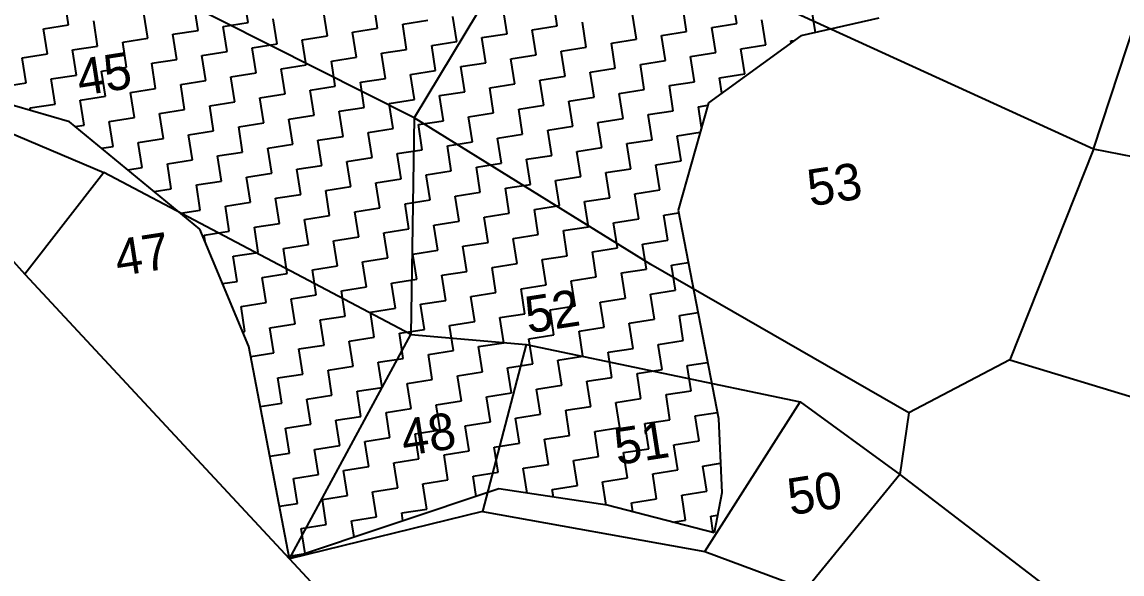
# Model space of a CAD drawing. Header units: metres. Extents: x 288488 to 290462, y 1999122 to 2001536.
# Drawn here: x 288922.2 to 289137, y 1999288.9 to 1999396.6 of the extents above; entities that cross this region are included whole.
import ezdxf
from ezdxf.enums import TextEntityAlignment as Align

# ---------------------------------------------------------------- set-up
doc = ezdxf.new("R2010")
doc.units = ezdxf.units.M
doc.header["$MEASUREMENT"] = 0
for name, color, linetype in [('POLY_HATCH', 12, 'Continuous'), ('POLY_PARCEL', 6, 'Continuous'), ('TEXT_PARCEL', 7, 'Continuous'), ('V_BOUND_LINE', 7, 'Continuous')]:
    doc.layers.add(name, color=color, linetype=linetype)
doc.styles.add('TEXT_MAP', font='')
doc.styles.get('TEXT_MAP').set_extended_font_data('Kruti Dev 050')

msp = doc.modelspace()

# ---------------------------------------------------------------- linework, layer by layer
at = {"layer": 'POLY_HATCH', "linetype": 'Continuous'}
for p, q in [((288931.31, 1999396.08), (288930.55, 1999400.98)), ((288956.58, 1999394.99), (288955.81, 1999399.89)), ((288966.38, 1999396.52), (288965.62, 1999401.42)), ((288991.65, 1999395.43), (288990.88, 1999400.33)), ((289026.71, 1999395.87), (289025.95, 1999400.77)), ((289051.98, 1999394.78), (289051.22, 1999399.69)), ((289061.78, 1999396.31), (289061.02, 1999401.21)), ((288946.77, 1999393.47), (288946.01, 1999398.37)), ((288981.84, 1999393.91), (288981.08, 1999398.81)), ((289007.11, 1999392.82), (289006.35, 1999397.72)), ((289016.91, 1999394.35), (289016.15, 1999399.25)), ((289042.18, 1999393.26), (289041.42, 1999398.16)), ((289077.11, 1999394.6), (289076.49, 1999398.6)), ((288926.41, 1999395.32), (288931.31, 1999396.08)), ((288927.17, 1999390.42), (288926.41, 1999395.32)), ((288936.97, 1999391.94), (288936.21, 1999396.84)), ((288961.48, 1999395.76), (288966.38, 1999396.52)), ((288962.24, 1999390.86), (288961.48, 1999395.76)), ((288972.04, 1999392.38), (288971.28, 1999397.28)), ((288986.74, 1999394.67), (288991.65, 1999395.43)), ((288996.55, 1999396.2), (289001.45, 1999396.96)), ((288997.31, 1999391.29), (288996.55, 1999396.2)), ((289021.81, 1999395.11), (289026.71, 1999395.87)), ((289032.38, 1999391.73), (289031.62, 1999396.63)), ((289056.88, 1999395.55), (289061.78, 1999396.31)), ((289057.65, 1999390.65), (289056.88, 1999395.55)), ((289067.45, 1999392.17), (289066.68, 1999397.07)), ((288941.87, 1999392.71), (288946.77, 1999393.47)), ((288951.68, 1999394.23), (288956.58, 1999394.99)), ((288952.44, 1999389.33), (288951.68, 1999394.23)), ((288976.94, 1999393.14), (288981.84, 1999393.91)), ((288977.71, 1999388.24), (288976.94, 1999393.14)), ((288987.51, 1999389.77), (288986.74, 1999394.67)), ((289012.01, 1999393.58), (289016.91, 1999394.35)), ((289012.77, 1999388.68), (289012.01, 1999393.58)), ((289022.58, 1999390.21), (289021.81, 1999395.11)), ((289037.28, 1999392.5), (289042.18, 1999393.26)), ((289047.08, 1999394.02), (289051.98, 1999394.78)), ((289047.84, 1999389.12), (289047.08, 1999394.02)), ((288932.07, 1999391.18), (288936.97, 1999391.94)), ((288932.83, 1999386.28), (288932.07, 1999391.18)), ((288942.64, 1999387.8), (288941.87, 1999392.71)), ((288967.14, 1999391.62), (288972.04, 1999392.38)), ((288967.9, 1999386.72), (288967.14, 1999391.62)), ((288992.41, 1999390.53), (288997.31, 1999391.29)), ((289002.21, 1999392.06), (289007.11, 1999392.82)), ((289002.97, 1999387.16), (289002.21, 1999392.06)), ((289027.48, 1999390.97), (289032.38, 1999391.73)), ((289028.24, 1999386.07), (289027.48, 1999390.97)), ((289038.04, 1999387.6), (289037.28, 1999392.5)), ((289062.55, 1999391.41), (289067.45, 1999392.17)), ((289063.31, 1999386.51), (289062.55, 1999391.41)), ((289072.35, 1999392.93), (289073.02, 1999393.04)), ((289072.4, 1999392.59), (289072.35, 1999392.93)), ((288922.27, 1999389.65), (288927.17, 1999390.42)), ((288923.03, 1999384.75), (288922.27, 1999389.65)), ((288947.54, 1999388.57), (288952.44, 1999389.33)), ((288957.34, 1999390.09), (288962.24, 1999390.86)), ((288958.1, 1999385.19), (288957.34, 1999390.09)), ((288982.61, 1999389.01), (288987.51, 1999389.77)), ((288983.37, 1999384.11), (288982.61, 1999389.01)), ((288993.17, 1999385.63), (288992.41, 1999390.53)), ((289017.68, 1999389.44), (289022.58, 1999390.21)), ((289018.44, 1999384.54), (289017.68, 1999389.44)), ((289042.94, 1999388.36), (289047.84, 1999389.12)), ((289052.74, 1999389.88), (289057.65, 1999390.65)), ((289053.51, 1999384.98), (289052.74, 1999389.88)), ((288937.74, 1999387.04), (288942.64, 1999387.8)), ((288938.5, 1999382.14), (288937.74, 1999387.04)), ((288948.3, 1999383.67), (288947.54, 1999388.57)), ((288963, 1999385.95), (288967.9, 1999386.72)), ((288972.8, 1999387.48), (288977.71, 1999388.24)), ((288973.57, 1999382.58), (288972.8, 1999387.48)), ((288998.07, 1999386.39), (289002.97, 1999387.16)), ((289007.87, 1999387.92), (289012.77, 1999388.68)), ((289008.64, 1999383.02), (289007.87, 1999387.92)), ((289033.14, 1999386.83), (289038.04, 1999387.6)), ((289033.9, 1999381.93), (289033.14, 1999386.83)), ((289043.71, 1999383.46), (289042.94, 1999388.36)), ((288918.13, 1999383.99), (288923.03, 1999384.75)), ((288927.93, 1999385.52), (288932.83, 1999386.28)), ((288928.7, 1999380.62), (288927.93, 1999385.52)), ((288953.2, 1999384.43), (288958.1, 1999385.19)), ((288963.77, 1999381.05), (288963, 1999385.95)), ((288988.27, 1999384.87), (288993.17, 1999385.63)), ((288989.03, 1999379.97), (288988.27, 1999384.87)), ((288998.83, 1999381.49), (288998.07, 1999386.39)), ((289013.54, 1999383.78), (289018.44, 1999384.54)), ((289023.34, 1999385.31), (289028.24, 1999386.07)), ((289024.1, 1999380.41), (289023.34, 1999385.31)), ((289048.61, 1999384.22), (289053.51, 1999384.98)), ((289058.41, 1999385.75), (289063.31, 1999386.51)), ((289058.87, 1999382.75), (289058.41, 1999385.75)), ((288943.4, 1999382.9), (288948.3, 1999383.67)), ((288944.16, 1999378), (288943.4, 1999382.9)), ((288953.96, 1999379.53), (288953.2, 1999384.43)), ((288968.67, 1999381.82), (288973.57, 1999382.58)), ((288978.47, 1999383.34), (288983.37, 1999384.11)), ((288979.23, 1999378.44), (288978.47, 1999383.34)), ((289003.74, 1999382.26), (289008.64, 1999383.02)), ((289014.3, 1999378.88), (289013.54, 1999383.78)), ((289038.81, 1999382.69), (289043.71, 1999383.46)), ((289039.57, 1999377.79), (289038.81, 1999382.69)), ((289049.37, 1999379.32), (289048.61, 1999384.22)), ((288923.8, 1999379.85), (288928.7, 1999380.62)), ((288933.6, 1999381.38), (288938.5, 1999382.14)), ((288934.36, 1999376.48), (288933.6, 1999381.38)), ((288958.86, 1999380.29), (288963.77, 1999381.05)), ((288959.63, 1999375.39), (288958.86, 1999380.29)), ((288969.43, 1999376.92), (288968.67, 1999381.82)), ((288993.93, 1999380.73), (288998.83, 1999381.49)), ((288994.7, 1999375.83), (288993.93, 1999380.73)), ((289004.5, 1999377.35), (289003.74, 1999382.26)), ((289019.2, 1999379.64), (289024.1, 1999380.41)), ((289029, 1999381.17), (289033.9, 1999381.93)), ((289029.77, 1999376.27), (289029, 1999381.17)), ((289054.27, 1999380.08), (289056.13, 1999380.37)), ((288923.88, 1999379.34), (288923.8, 1999379.85)), ((288949.06, 1999378.77), (288953.96, 1999379.53)), ((288949.83, 1999373.86), (288949.06, 1999378.77)), ((288974.33, 1999377.68), (288979.23, 1999378.44)), ((288984.13, 1999379.2), (288989.03, 1999379.97)), ((288984.9, 1999374.3), (288984.13, 1999379.2)), ((289009.4, 1999378.12), (289014.3, 1999378.88)), ((289010.16, 1999373.22), (289009.4, 1999378.12)), ((289019.96, 1999374.74), (289019.2, 1999379.64)), ((289044.47, 1999378.56), (289049.37, 1999379.32)), ((289045.23, 1999373.66), (289044.47, 1999378.56)), ((289054.9, 1999376.05), (289054.27, 1999380.08)), ((288932.62, 1999376.21), (288934.36, 1999376.48)), ((288939.26, 1999377.24), (288944.16, 1999378)), ((288940.02, 1999372.34), (288939.26, 1999377.24)), ((288964.53, 1999376.15), (288969.43, 1999376.92)), ((288965.29, 1999371.25), (288964.53, 1999376.15)), ((288975.09, 1999372.78), (288974.33, 1999377.68)), ((288999.6, 1999376.59), (289004.5, 1999377.35)), ((289000.36, 1999371.69), (288999.6, 1999376.59)), ((289024.87, 1999375.5), (289029.77, 1999376.27)), ((289034.67, 1999377.03), (289039.57, 1999377.79)), ((289035.43, 1999372.13), (289034.67, 1999377.03)), ((288944.92, 1999373.1), (288949.83, 1999373.86)), ((288954.73, 1999374.63), (288959.63, 1999375.39)), ((288955.49, 1999369.73), (288954.73, 1999374.63)), ((288979.99, 1999373.54), (288984.9, 1999374.3)), ((288989.8, 1999375.07), (288994.7, 1999375.83)), ((288990.56, 1999370.17), (288989.8, 1999375.07)), ((289015.06, 1999373.98), (289019.96, 1999374.74)), ((289015.83, 1999369.08), (289015.06, 1999373.98)), ((289025.63, 1999370.6), (289024.87, 1999375.5)), ((289050.13, 1999374.42), (289054.64, 1999375.12)), ((289050.9, 1999369.52), (289050.13, 1999374.42)), ((288937.75, 1999371.99), (288940.02, 1999372.34)), ((288945.69, 1999368.2), (288944.92, 1999373.1)), ((288970.19, 1999372.01), (288975.09, 1999372.78)), ((288970.96, 1999367.11), (288970.19, 1999372.01)), ((288980.76, 1999368.64), (288979.99, 1999373.54)), ((288995.46, 1999370.93), (289000.36, 1999371.69)), ((289005.26, 1999372.45), (289010.16, 1999373.22)), ((289006.02, 1999367.55), (289005.26, 1999372.45)), ((289030.53, 1999371.37), (289035.43, 1999372.13)), ((289040.33, 1999372.89), (289045.23, 1999373.66)), ((289041.09, 1999367.99), (289040.33, 1999372.89)), ((288950.59, 1999368.96), (288955.49, 1999369.73)), ((288960.39, 1999370.49), (288965.29, 1999371.25)), ((288961.15, 1999365.59), (288960.39, 1999370.49)), ((288985.66, 1999369.4), (288990.56, 1999370.17)), ((288996.22, 1999366.03), (288995.46, 1999370.93)), ((289020.73, 1999369.84), (289025.63, 1999370.6)), ((289021.49, 1999364.94), (289020.73, 1999369.84)), ((289031.29, 1999366.47), (289030.53, 1999371.37)), ((289045.99, 1999368.75), (289050.9, 1999369.52)), ((288942.89, 1999367.76), (288945.69, 1999368.2)), ((288951.35, 1999364.06), (288950.59, 1999368.96)), ((288975.86, 1999367.88), (288980.76, 1999368.64)), ((288976.62, 1999362.98), (288975.86, 1999367.88)), ((288986.42, 1999364.5), (288985.66, 1999369.4)), ((289001.12, 1999366.79), (289006.02, 1999367.55)), ((289010.93, 1999368.32), (289015.83, 1999369.08)), ((289011.69, 1999363.41), (289010.93, 1999368.32)), ((289036.19, 1999367.23), (289041.09, 1999367.99)), ((289046.76, 1999363.85), (289045.99, 1999368.75)), ((288956.25, 1999364.83), (288961.15, 1999365.59)), ((288966.05, 1999366.35), (288970.96, 1999367.11)), ((288966.82, 1999361.45), (288966.05, 1999366.35)), ((288991.32, 1999365.26), (288996.22, 1999366.03)), ((288992.08, 1999360.36), (288991.32, 1999365.26)), ((289001.89, 1999361.89), (289001.12, 1999366.79)), ((289026.39, 1999365.7), (289031.29, 1999366.47)), ((289027.15, 1999360.8), (289026.39, 1999365.7)), ((289036.96, 1999362.33), (289036.19, 1999367.23)), ((288948.02, 1999363.54), (288951.35, 1999364.06)), ((288957.02, 1999359.92), (288956.25, 1999364.83)), ((288981.52, 1999363.74), (288986.42, 1999364.5)), ((288982.28, 1999358.84), (288981.52, 1999363.74)), ((289006.79, 1999362.65), (289011.69, 1999363.41)), ((289016.59, 1999364.18), (289021.49, 1999364.94)), ((289017.35, 1999359.28), (289016.59, 1999364.18)), ((289041.86, 1999363.09), (289046.76, 1999363.85)), ((289042.62, 1999358.19), (289041.86, 1999363.09)), ((288961.92, 1999360.69), (288966.82, 1999361.45)), ((288971.72, 1999362.21), (288976.62, 1999362.98)), ((288972.48, 1999357.31), (288971.72, 1999362.21)), ((288996.99, 1999361.13), (289001.89, 1999361.89)), ((288997.75, 1999356.23), (288996.99, 1999361.13)), ((289007.55, 1999357.75), (289006.79, 1999362.65)), ((289032.05, 1999361.56), (289036.96, 1999362.33)), ((289032.82, 1999356.66), (289032.05, 1999361.56)), ((288953.15, 1999359.32), (288957.02, 1999359.92)), ((288962.68, 1999355.79), (288961.92, 1999360.69)), ((288977.38, 1999358.07), (288982.28, 1999358.84)), ((288987.18, 1999359.6), (288992.08, 1999360.36)), ((288987.95, 1999354.7), (288987.18, 1999359.6)), ((289012.45, 1999358.51), (289017.35, 1999359.28)), ((289022.25, 1999360.04), (289027.15, 1999360.8)), ((289023.02, 1999355.14), (289022.25, 1999360.04)), ((289047.52, 1999358.95), (289050.4, 1999359.4)), ((289048.28, 1999354.05), (289047.52, 1999358.95)), ((288967.58, 1999356.55), (288972.48, 1999357.31)), ((288968.34, 1999351.65), (288967.58, 1999356.55)), ((288978.14, 1999353.17), (288977.38, 1999358.07)), ((289002.65, 1999356.99), (289007.55, 1999357.75)), ((289003.41, 1999352.09), (289002.65, 1999356.99)), ((289013.21, 1999353.61), (289012.45, 1999358.51)), ((289027.92, 1999355.9), (289032.82, 1999356.66)), ((289037.72, 1999357.43), (289042.62, 1999358.19)), ((289038.48, 1999352.53), (289037.72, 1999357.43)), ((288957.78, 1999355.02), (288962.68, 1999355.79)), ((288957.98, 1999353.76), (288957.78, 1999355.02)), ((288983.05, 1999353.94), (288987.95, 1999354.7)), ((288992.85, 1999355.46), (288997.75, 1999356.23)), ((288993.61, 1999350.56), (288992.85, 1999355.46)), ((289018.11, 1999354.38), (289023.02, 1999355.14)), ((289028.68, 1999351), (289027.92, 1999355.9)), ((288973.24, 1999352.41), (288978.14, 1999353.17)), ((288974.01, 1999347.51), (288973.24, 1999352.41)), ((288983.81, 1999349.04), (288983.05, 1999353.94)), ((289008.31, 1999352.85), (289013.21, 1999353.61)), ((289009.08, 1999347.95), (289008.31, 1999352.85)), ((289018.88, 1999349.47), (289018.11, 1999354.38)), ((289033.58, 1999351.76), (289038.48, 1999352.53)), ((289043.38, 1999353.29), (289048.28, 1999354.05)), ((289044.14, 1999348.39), (289043.38, 1999353.29)), ((288963.44, 1999350.89), (288968.34, 1999351.65)), ((288964.2, 1999345.98), (288963.44, 1999350.89)), ((288988.71, 1999349.8), (288993.61, 1999350.56)), ((288998.51, 1999351.32), (289003.41, 1999352.09)), ((288999.27, 1999346.42), (288998.51, 1999351.32)), ((289023.78, 1999350.24), (289028.68, 1999351)), ((289024.54, 1999345.34), (289023.78, 1999350.24)), ((289034.34, 1999346.86), (289033.58, 1999351.76)), ((288978.91, 1999348.27), (288983.81, 1999349.04)), ((288979.67, 1999343.37), (288978.91, 1999348.27)), ((288989.47, 1999344.9), (288988.71, 1999349.8)), ((289013.98, 1999348.71), (289018.88, 1999349.47)), ((289014.74, 1999343.81), (289013.98, 1999348.71)), ((289039.24, 1999347.63), (289044.14, 1999348.39)), ((289049.05, 1999349.15), (289052.3, 1999349.66)), ((289049.81, 1999344.25), (289049.05, 1999349.15)), ((288961.39, 1999345.55), (288964.2, 1999345.98)), ((288969.11, 1999346.75), (288974.01, 1999347.51)), ((288969.87, 1999341.85), (288969.11, 1999346.75)), ((288994.37, 1999345.66), (288999.27, 1999346.42)), ((289004.17, 1999347.19), (289009.08, 1999347.95)), ((289004.94, 1999342.29), (289004.17, 1999347.19)), ((289029.44, 1999346.1), (289034.34, 1999346.86)), ((289030.2, 1999341.2), (289029.44, 1999346.1)), ((289040.01, 1999342.72), (289039.24, 1999347.63)), ((288984.57, 1999344.14), (288989.47, 1999344.9)), ((288985.33, 1999339.23), (288984.57, 1999344.14)), ((288995.14, 1999340.76), (288994.37, 1999345.66)), ((289009.84, 1999343.05), (289014.74, 1999343.81)), ((289019.64, 1999344.57), (289024.54, 1999345.34)), ((289020.4, 1999339.67), (289019.64, 1999344.57)), ((289044.91, 1999343.49), (289049.81, 1999344.25)), ((288964.97, 1999341.08), (288969.87, 1999341.85)), ((288974.77, 1999342.61), (288979.67, 1999343.37)), ((288975.53, 1999337.71), (288974.77, 1999342.61)), ((289000.04, 1999341.52), (289004.94, 1999342.29)), ((289000.8, 1999336.62), (289000.04, 1999341.52)), ((289010.6, 1999338.15), (289009.84, 1999343.05)), ((289035.11, 1999341.96), (289040.01, 1999342.72)), ((289035.87, 1999337.06), (289035.11, 1999341.96)), ((289045.67, 1999338.59), (289044.91, 1999343.49)), ((288965.73, 1999336.18), (288964.97, 1999341.08)), ((288990.23, 1999340), (288995.14, 1999340.76)), ((288991, 1999335.1), (288990.23, 1999340)), ((289015.5, 1999338.91), (289020.4, 1999339.67)), ((289025.3, 1999340.44), (289030.2, 1999341.2)), ((289026.07, 1999335.53), (289025.3, 1999340.44)), ((289050.57, 1999339.35), (289054.19, 1999339.91)), ((288970.63, 1999336.95), (288975.53, 1999337.71)), ((288980.43, 1999338.47), (288985.33, 1999339.23)), ((288981.2, 1999333.57), (288980.43, 1999338.47)), ((289005.7, 1999337.38), (289010.6, 1999338.15)), ((289006.46, 1999332.48), (289005.7, 1999337.38)), ((289016.26, 1999334.01), (289015.5, 1999338.91)), ((289040.77, 1999337.82), (289045.67, 1999338.59)), ((289041.53, 1999332.92), (289040.77, 1999337.82)), ((289051.33, 1999334.45), (289050.57, 1999339.35)), ((288965.31, 1999336.12), (288965.73, 1999336.18)), ((288971.39, 1999332.04), (288970.63, 1999336.95)), ((288986.1, 1999334.33), (288991, 1999335.1)), ((288995.9, 1999335.86), (289000.8, 1999336.62)), ((288996.66, 1999330.96), (288995.9, 1999335.86)), ((289021.17, 1999334.77), (289026.07, 1999335.53)), ((289030.97, 1999336.3), (289035.87, 1999337.06)), ((289031.73, 1999331.4), (289030.97, 1999336.3)), ((288976.29, 1999332.81), (288981.2, 1999333.57)), ((288986.86, 1999329.43), (288986.1, 1999334.33)), ((289011.36, 1999333.25), (289016.26, 1999334.01)), ((289012.13, 1999328.35), (289011.36, 1999333.25)), ((289021.93, 1999329.87), (289021.17, 1999334.77)), ((289036.63, 1999332.16), (289041.53, 1999332.92)), ((289046.43, 1999333.69), (289051.33, 1999334.45)), ((289047.2, 1999328.78), (289046.43, 1999333.69)), ((288966.86, 1999331.34), (288971.39, 1999332.04)), ((288977.06, 1999327.91), (288976.29, 1999332.81)), ((288991.76, 1999330.2), (288996.66, 1999330.96)), ((289001.56, 1999331.72), (289006.46, 1999332.48)), ((289002.32, 1999326.82), (289001.56, 1999331.72)), ((289026.83, 1999330.63), (289031.73, 1999331.4)), ((289037.39, 1999327.26), (289036.63, 1999332.16)), ((288981.96, 1999328.67), (288986.86, 1999329.43)), ((288982.72, 1999323.77), (288981.96, 1999328.67)), ((288992.52, 1999325.29), (288991.76, 1999330.2)), ((289017.03, 1999329.11), (289021.93, 1999329.87)), ((289017.79, 1999324.21), (289017.03, 1999329.11)), ((289027.59, 1999325.73), (289026.83, 1999330.63)), ((289042.3, 1999328.02), (289047.2, 1999328.78)), ((289052.1, 1999329.55), (289056.08, 1999330.17)), ((289052.86, 1999324.65), (289052.1, 1999329.55)), ((288972.16, 1999327.14), (288977.06, 1999327.91)), ((288972.92, 1999322.24), (288972.16, 1999327.14)), ((288997.42, 1999326.06), (289002.32, 1999326.82)), ((289007.23, 1999327.58), (289012.13, 1999328.35)), ((289007.99, 1999322.68), (289007.23, 1999327.58)), ((289032.49, 1999326.5), (289037.39, 1999327.26)), ((289033.26, 1999321.59), (289032.49, 1999326.5)), ((289043.06, 1999323.12), (289042.3, 1999328.02)), ((288987.62, 1999324.53), (288992.52, 1999325.29)), ((288988.39, 1999319.63), (288987.62, 1999324.53)), ((288998.19, 1999321.16), (288997.42, 1999326.06)), ((289022.69, 1999324.97), (289027.59, 1999325.73)), ((289023.45, 1999320.07), (289022.69, 1999324.97)), ((289047.96, 1999323.88), (289052.86, 1999324.65)), ((288968.74, 1999321.59), (288972.92, 1999322.24)), ((288977.82, 1999323.01), (288982.72, 1999323.77)), ((288978.58, 1999318.1), (288977.82, 1999323.01)), ((289003.09, 1999321.92), (289007.99, 1999322.68)), ((289012.89, 1999323.44), (289017.79, 1999324.21)), ((289013.65, 1999318.54), (289012.89, 1999323.44)), ((289038.16, 1999322.36), (289043.06, 1999323.12)), ((289038.92, 1999317.46), (289038.16, 1999322.36)), ((289048.72, 1999318.98), (289047.96, 1999323.88)), ((288993.29, 1999320.39), (288998.19, 1999321.16)), ((288994.05, 1999315.49), (288993.29, 1999320.39)), ((289003.85, 1999317.02), (289003.09, 1999321.92)), ((289018.55, 1999319.31), (289023.45, 1999320.07)), ((289028.36, 1999320.83), (289033.26, 1999321.59)), ((289029.12, 1999315.93), (289028.36, 1999320.83)), ((289053.62, 1999319.75), (289057.97, 1999320.42)), ((288973.68, 1999317.34), (288978.58, 1999318.1)), ((288983.48, 1999318.87), (288988.39, 1999319.63)), ((288984.25, 1999313.97), (288983.48, 1999318.87)), ((289008.75, 1999317.78), (289013.65, 1999318.54)), ((289019.32, 1999314.41), (289018.55, 1999319.31)), ((289043.82, 1999318.22), (289048.72, 1999318.98)), ((289044.58, 1999313.32), (289043.82, 1999318.22)), ((289054.39, 1999314.84), (289053.62, 1999319.75)), ((288974.45, 1999312.44), (288973.68, 1999317.34)), ((288998.95, 1999316.26), (289003.85, 1999317.02)), ((288999.71, 1999311.35), (288998.95, 1999316.26)), ((289009.51, 1999312.88), (289008.75, 1999317.78)), ((289024.22, 1999315.17), (289029.12, 1999315.93)), ((289034.02, 1999316.69), (289038.92, 1999317.46)), ((289034.78, 1999311.79), (289034.02, 1999316.69)), ((288979.35, 1999313.2), (288984.25, 1999313.97)), ((288989.15, 1999314.73), (288994.05, 1999315.49)), ((288989.91, 1999309.83), (288989.15, 1999314.73)), ((289014.42, 1999313.64), (289019.32, 1999314.41)), ((289015.18, 1999308.74), (289014.42, 1999313.64)), ((289024.98, 1999310.27), (289024.22, 1999315.17)), ((289049.48, 1999314.08), (289054.39, 1999314.84)), ((289050.25, 1999309.18), (289049.48, 1999314.08)), ((288970.61, 1999311.84), (288974.45, 1999312.44)), ((288980.11, 1999308.3), (288979.35, 1999313.2)), ((289004.61, 1999312.12), (289009.51, 1999312.88)), ((289005.38, 1999307.22), (289004.61, 1999312.12)), ((289029.88, 1999311.03), (289034.78, 1999311.79)), ((289039.68, 1999312.56), (289044.58, 1999313.32)), ((289040.45, 1999307.65), (289039.68, 1999312.56)), ((288985.01, 1999309.07), (288989.91, 1999309.83)), ((288994.81, 1999310.59), (288999.71, 1999311.35)), ((288995.57, 1999305.69), (288994.81, 1999310.59)), ((289020.08, 1999309.5), (289024.98, 1999310.27)), ((289020.83, 1999304.66), (289020.08, 1999309.5)), ((289030.64, 1999306.13), (289029.88, 1999311.03)), ((289055.15, 1999309.94), (289058.58, 1999310.48)), ((289055.91, 1999305.04), (289055.15, 1999309.94)), ((288975.21, 1999307.54), (288980.11, 1999308.3)), ((288975.97, 1999302.64), (288975.21, 1999307.54)), ((288985.77, 1999304.16), (288985.01, 1999309.07)), ((289000.48, 1999306.45), (289005.38, 1999307.22)), ((289010.28, 1999307.98), (289015.18, 1999308.74)), ((289010.89, 1999304.01), (289010.28, 1999307.98)), ((289035.54, 1999306.89), (289040.45, 1999307.65)), ((289045.35, 1999308.42), (289050.25, 1999309.18)), ((289046.11, 1999303.52), (289045.35, 1999308.42)), ((288990.67, 1999304.93), (288995.57, 1999305.69)), ((289001.24, 1999301.55), (289000.48, 1999306.45)), ((289025.74, 1999305.37), (289030.64, 1999306.13)), ((289025.97, 1999303.88), (289025.74, 1999305.37)), ((289036.26, 1999302.31), (289035.54, 1999306.89)), ((289051.01, 1999304.28), (289055.91, 1999305.04)), ((288980.87, 1999303.4), (288985.77, 1999304.16)), ((288981.63, 1999298.5), (288980.87, 1999303.4)), ((288991.44, 1999300.03), (288990.67, 1999304.93)), ((289041.21, 1999302.75), (289046.11, 1999303.52)), ((289051.77, 1999299.38), (289051.01, 1999304.28)), ((288972.48, 1999302.1), (288975.97, 1999302.64)), ((288996.34, 1999300.79), (289001.24, 1999301.55)), ((288996.58, 1999299.22), (288996.34, 1999300.79)), ((289041.48, 1999300.98), (289041.21, 1999302.75)), ((288986.54, 1999299.26), (288991.44, 1999300.03)), ((288987.04, 1999296.03), (288986.54, 1999299.26)), ((289049.2, 1999298.98), (289051.77, 1999299.38)), ((289056.67, 1999300.14), (289058.01, 1999300.35)), ((289057.18, 1999296.91), (289056.67, 1999300.14)), ((288976.73, 1999297.74), (288981.63, 1999298.5)), ((288977.5, 1999292.84), (288976.73, 1999297.74)), ((288974.35, 1999292.35), (288977.5, 1999292.84))]:
    msp.add_line(p, q, dxfattribs=at)
at = {"layer": 'POLY_HATCH'}
for p, q in [((289089.47, 1999397.4), (289074.29, 1999393.96)), ((289074.29, 1999393.96), (289056.26, 1999380.86)), ((288931.47, 1999377.15), (288907.06, 1999384.19)), ((289056.26, 1999380.86), (289050.31, 1999359.88)), ((288956.96, 1999356.19), (288931.47, 1999377.15)), ((289050.31, 1999359.88), (289058.2, 1999319.22)), ((288966.49, 1999333.29), (288956.96, 1999356.19)), ((288974.45, 1999291.81), (288966.49, 1999333.29)), ((289058.2, 1999319.22), (289058.84, 1999304.69)), ((289015.34, 1999305.5), (288974.45, 1999291.81)), ((289036.44, 1999302.28), (289015.34, 1999305.5)), ((289058.84, 1999304.69), (289057.34, 1999296.87)), ((289057.34, 1999296.87), (289036.44, 1999302.28))]:
    msp.add_line(p, q, dxfattribs=at)
at = {"layer": 'POLY_PARCEL'}
for p, q in [((289131.4, 1999371.79), (289157.88, 1999452.3)), ((288998.78, 1999377.92), (288881.41, 1999437.06)), ((289131.4, 1999371.79), (289054.18, 1999407.11)), ((289011.13, 1999398.4), (288998.78, 1999377.92)), ((288884.33, 1999389.96), (288938.19, 1999367.28)), ((288998.78, 1999377.92), (288998.1, 1999335.61)), ((289045.01, 1999349.27), (288998.78, 1999377.92)), ((289131.4, 1999371.79), (289115.1, 1999330.68)), ((289185.43, 1999361.21), (289131.4, 1999371.79)), ((288938.19, 1999367.28), (288922.74, 1999347.43)), ((288998.1, 1999335.61), (288938.19, 1999367.28)), ((289095.37, 1999320.35), (289045.01, 1999349.27)), ((288974.45, 1999291.81), (288998.1, 1999335.61)), ((288998.1, 1999335.61), (289020.65, 1999333.68)), ((289020.65, 1999333.68), (289012.1, 1999301.04)), ((289020.65, 1999333.68), (289074.15, 1999322.49)), ((289115.1, 1999330.68), (289095.37, 1999320.35)), ((289115.1, 1999330.68), (289180.46, 1999310.85)), ((289055.54, 1999293.28), (289074.15, 1999322.49)), ((289074.15, 1999322.49), (289093.61, 1999308.28)), ((289095.37, 1999320.35), (289093.61, 1999308.28)), ((289093.61, 1999308.28), (289075.3, 1999285.91)), ((289093.61, 1999308.28), (289126.61, 1999283.01)), ((289012.1, 1999301.04), (288974.45, 1999291.81)), ((289012.1, 1999301.04), (289055.54, 1999293.28)), ((289055.54, 1999293.28), (289075.3, 1999285.91))]:
    msp.add_line(p, q, dxfattribs=at)
at = {"layer": 'V_BOUND_LINE'}
for p, q in [((288884.33, 1999389.96), (288922.74, 1999347.43)), ((288922.74, 1999347.43), (288974.45, 1999291.81)), ((288974.45, 1999291.81), (289035.18, 1999226.5))]:
    msp.add_line(p, q, dxfattribs=at)

# ---------------------------------------------------------------- texts
at = {"layer": 'TEXT_PARCEL', "style": 'TEXT_MAP'}
for s, p in [('45', (288938.22, 1999386.47)), ('53', (289080.82, 1999364.96)), ('47', (288945.64, 1999351.32)), ('52', (289025.72, 1999340.18)), ('48', (289001.52, 1999316.21)), ('51', (289043.14, 1999314.41)), ('50', (289076.95, 1999304.66))]:
    msp.add_text(s, height=7.142, rotation=8.8469, dxfattribs=at).set_placement(p, align=Align.MIDDLE)

doc.saveas('drawing.dxf')
